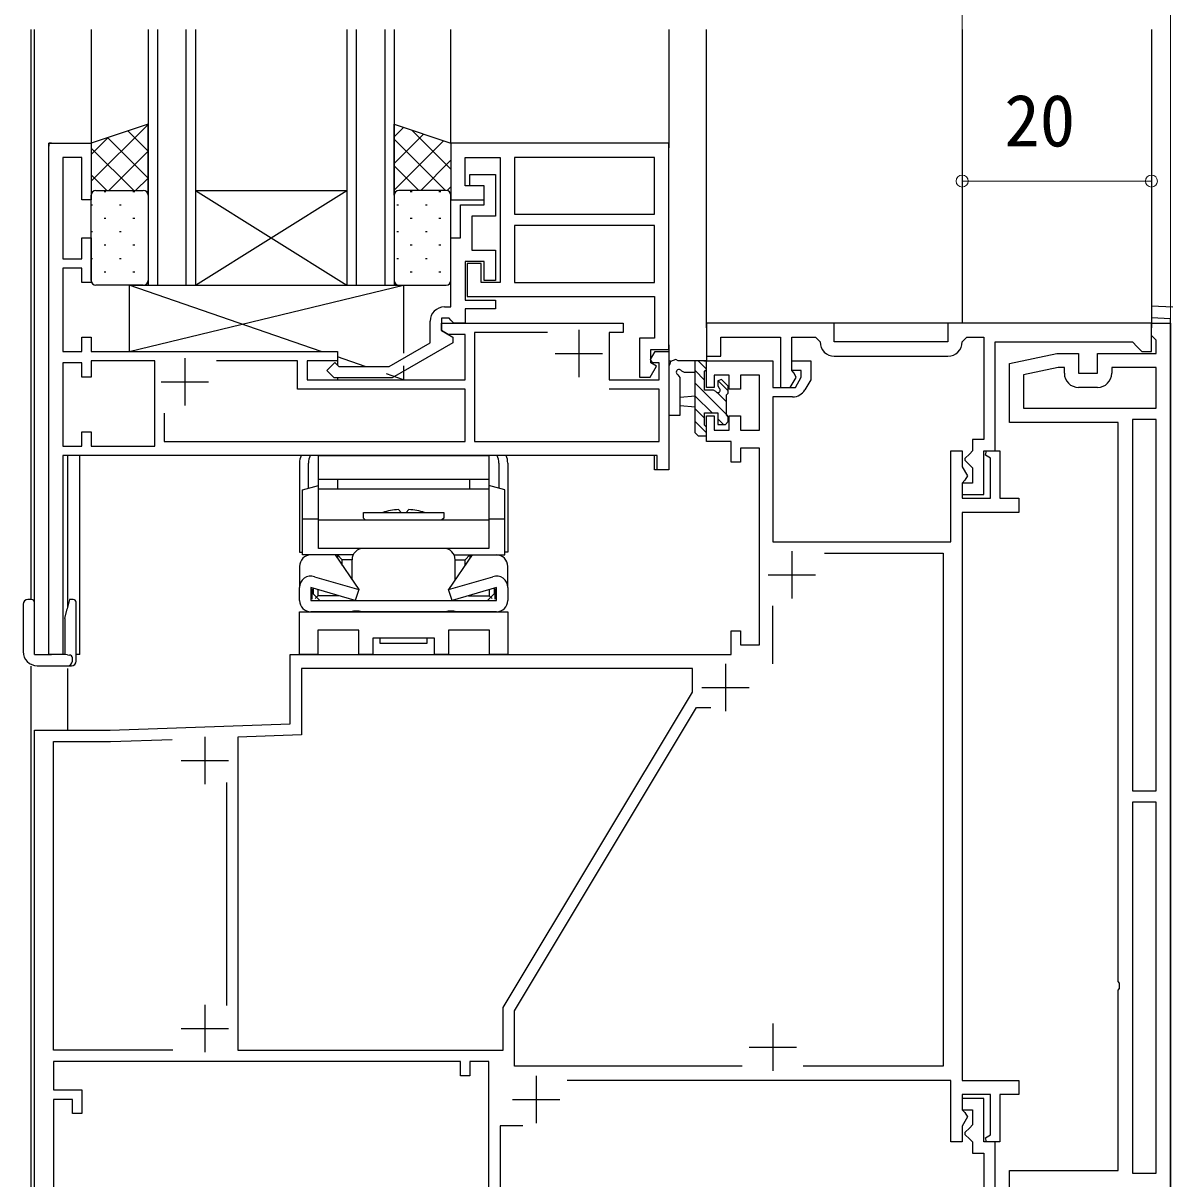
# Model space of a CAD drawing. Units: millimetres, scale not verified. Extents: x -437 to 438, y -681 to 679.
# Drawn here: x -301 to -179.5, y 290.1 to 412.2 of the extents above; entities that cross this region are included whole.
import ezdxf
from ezdxf.enums import TextEntityAlignment as Align

# ---------------------------------------------------------------- set-up
doc = ezdxf.new("R2010")
doc.units = ezdxf.units.MM
doc.header["$LTSCALE"] = 4
for name, color, linetype in [('0-2_YKK_11', 7, 'Continuous'), ('0-3_YKK_12', 2, 'Continuous'), ('0-4_YKK_13', 4, 'Continuous')]:
    doc.layers.add(name, color=color, linetype=linetype)
doc.layers.add('0-5_YKK_D', color=6, linetype='Continuous', lineweight=18)
doc.styles.add('ＭＳ ゴシック', font='')
doc.styles.get('ＭＳ ゴシック').set_extended_font_data('MS Gothic')

msp = doc.modelspace()

# ---------------------------------------------------------------- linework, layer by layer
at = {"layer": '0-2_YKK_11'}
for p, q in [((-242.302, 379.813), (-242.302, 374.813)), ((-244.802, 377.313), (-239.802, 377.313)), ((-283.902, 376.813), (-283.902, 371.813)), ((-215.302, 377.013), (-203.302, 377.013)), ((-286.402, 374.313), (-281.402, 374.313)), ((-187.502, 373.713), (-189.502, 373.713)), ((-219.802, 356.413), (-219.802, 351.413)), ((-222.302, 353.913), (-217.302, 353.913)), ((-221.802, 344.513), (-221.802, 350.641)), ((-226.802, 344.513), (-226.802, 339.513)), ((-229.302, 342.013), (-224.302, 342.013)), ((-281.802, 336.813), (-281.802, 331.813)), ((-284.302, 334.313), (-279.302, 334.313)), ((-279.502, 331.982), (-279.502, 308.413)), ((-281.802, 308.513), (-281.802, 303.513)), ((-221.802, 306.513), (-221.802, 301.513)), ((-284.302, 306.013), (-279.302, 306.013)), ((-224.302, 304.013), (-219.302, 304.013)), ((-246.802, 301.013), (-246.802, 296.013)), ((-249.302, 298.513), (-244.302, 298.513))]:
    msp.add_line(p, q, dxfattribs=at)
for points in [[(-234.002, 366.513), (-296.802, 366.513), (-296.802, 345.513), (-298.302, 345.513), (-298.302, 399.513), (-293.802, 399.513), (-293.802, 393.513), (-294.802, 393.513), (-294.802, 398.013), (-296.802, 398.013), (-296.802, 387.313), (-294.802, 387.313), (-294.802, 389.513), (-293.802, 389.513), (-293.802, 384.813), (-294.802, 384.813), (-294.802, 386.313), (-296.802, 386.313), (-296.802, 377.513), (-294.802, 377.513), (-294.802, 379.013), (-293.802, 379.013), (-293.802, 377.513), (-267.802, 377.513), (-267.802, 376.513), (-271.002, 376.513), (-271.002, 374.513), (-254.302, 374.513), (-254.302, 379.313), (-256.109, 379.313), (-256.802, 379.713), (-256.802, 380.513), (-237.602, 380.513), (-237.602, 379.513), (-239.102, 379.513), (-239.102, 374.513), (-233.802, 374.513), (-233.802, 376.313), (-234.529, 376.313), (-234.725, 376.654)], [(-256.502, 382.213), (-255.802, 382.213), (-255.802, 389.513), (-254.802, 389.513), (-254.802, 393.013), (-252.302, 393.013), (-252.302, 395.013), (-253.802, 395.013), (-253.802, 396.213), (-251.102, 396.213), (-251.102, 391.813), (-253.602, 391.813), (-253.602, 388.213), (-251.102, 388.213), (-251.102, 385.013), (-252.302, 385.013), (-252.302, 387.013), (-254.302, 387.013), (-254.302, 382.913), (-251.102, 382.913), (-251.102, 382.013), (-254.302, 382.013), (-254.302, 380.513), (-255.502, 380.513), (-255.802, 380.813), (-256.002, 381.013), (-256.802, 381.013), (-256.802, 379.713), (-255.602, 379.021), (-255.602, 378.421)], [(-255.602, 378.421), (-262.023, 374.713), (-268.151, 374.713), (-268.926, 375.489), (-268.078, 376.338), (-267.654, 375.913), (-262.345, 375.913), (-258.002, 378.421), (-258.002, 380.713)], [(-181.802, 380.513), (-203.302, 380.513), (-203.302, 378.513), (-215.302, 378.513), (-215.302, 380.513), (-228.802, 380.513), (-228.802, 377.013), (-227.302, 377.013), (-227.302, 379.013), (-221.002, 379.013), (-221.002, 373.713), (-219.951, 373.713), (-219.342, 374.768), (-219.552, 375.213), (-219.802, 375.509), (-219.802, 379.013), (-217.302, 379.013), (-216.802, 378.513)], [(-201.802, 378.513), (-201.302, 379.013), (-199.502, 379.013), (-199.502, 368.213), (-200.702, 368.213), (-200.702, 367.013), (-201.002, 366.713), (-201.502, 366.213), (-201.502, 366.013), (-201.002, 365.513), (-200.702, 365.213), (-200.702, 363.613), (-201.802, 363.613), (-201.802, 362.413), (-199.502, 362.413), (-199.502, 367.013), (-198.302, 367.013), (-198.302, 378.513), (-183.802, 378.513), (-183.302, 378.013), (-182.802, 377.513), (-181.802, 377.513), (-181.802, 380.513)], [(-196.802, 284.776), (-196.802, 291.013), (-185.302, 291.013), (-185.302, 310.055), (-185.182, 310.238), (-185.182, 310.788), (-185.302, 310.972), (-185.302, 370.013), (-196.802, 370.013), (-196.802, 376.251), (-191.802, 377.313), (-189.502, 377.313), (-189.502, 375.213), (-187.502, 375.213), (-187.502, 377.313), (-181.302, 377.313), (-181.302, 378.713), (-181.602, 379.013), (-181.802, 379.213), (-181.802, 380.513), (-179.802, 380.513), (-179.802, 280.513)], [(-245.588, 379.513), (-253.302, 379.513), (-253.302, 368.013), (-233.802, 368.013), (-233.802, 373.513), (-239.102, 373.513)], [(-234.725, 376.654), (-234.229, 377.513), (-232.802, 377.513), (-232.802, 365.013), (-234.002, 365.013), (-234.002, 366.513)], [(-286.102, 370.977), (-286.102, 368.013), (-254.302, 368.013), (-254.302, 373.513), (-272.002, 373.513), (-272.002, 376.513), (-280.566, 376.513)], [(-228.002, 375.013), (-228.002, 373.713), (-228.802, 373.713), (-228.802, 376.513), (-221.802, 376.513), (-221.802, 373.713), (-219.419, 373.713), (-218.802, 374.781), (-218.802, 375.513), (-219.802, 375.513), (-219.802, 376.513), (-217.802, 376.513), (-217.802, 374.513), (-218.408, 373.463)], [(-299.802, 265.513), (-299.802, 337.513), (-291.802, 337.513), (-272.802, 338.177), (-272.802, 345.513), (-226.202, 345.513), (-226.202, 348.013), (-225.202, 348.013), (-225.202, 346.513), (-223.202, 346.513), (-223.202, 367.313), (-225.202, 367.313), (-225.202, 365.813), (-226.202, 365.813), (-226.202, 368.013), (-228.802, 368.013), (-228.802, 370.713), (-228.002, 370.713), (-228.002, 369.213), (-226.402, 369.213), (-226.402, 370.713), (-225.202, 370.713), (-225.202, 369.213), (-223.202, 369.213), (-223.202, 375.013), (-225.202, 375.013), (-225.202, 373.513), (-226.402, 373.513), (-226.402, 375.013), (-228.002, 375.013)], [(-195.302, 371.513), (-181.302, 371.513), (-181.302, 375.813), (-186.002, 375.813), (-186.002, 375.213)], [(-191.002, 375.213), (-191.002, 375.813), (-191.644, 375.813), (-195.302, 375.036), (-195.302, 371.513)], [(-219.707, 372.713), (-221.802, 372.713), (-221.802, 357.413), (-203.002, 357.413), (-203.002, 367.013), (-201.802, 367.013), (-201.802, 365.333), (-201.242, 364.363), (-201.502, 363.913), (-201.802, 363.613), (-201.802, 362.013), (-198.802, 362.013), (-198.802, 366.252), (-199.342, 366.563), (-199.222, 367.013), (-197.802, 367.013), (-197.802, 362.013), (-195.802, 362.013), (-195.802, 360.513), (-201.802, 360.513), (-201.802, 300.513), (-195.802, 300.513), (-195.802, 299.013), (-197.802, 299.013), (-197.802, 294.013), (-199.222, 294.013), (-199.342, 294.463), (-198.802, 294.775), (-198.802, 299.013), (-201.802, 299.013), (-201.802, 297.413), (-201.502, 297.113), (-201.242, 296.663), (-201.802, 295.694), (-201.802, 294.013), (-203.002, 294.013), (-203.002, 300.513), (-243.53, 300.513)], [(-216.355, 356.213), (-203.802, 356.213), (-203.802, 302.013), (-218.577, 302.013)], [(-225.027, 302.013), (-249.102, 302.013), (-249.102, 307.881), (-229.863, 339.913), (-228.352, 339.913)], [(-285.201, 303.713), (-297.802, 303.713), (-297.802, 336.313), (-291.781, 336.313), (-285.257, 336.541)], [(-251.802, 281.713), (-251.802, 302.513), (-253.802, 302.513), (-253.802, 301.013), (-254.802, 301.013), (-254.802, 302.513), (-297.802, 302.513), (-297.802, 299.513), (-294.802, 299.513), (-294.802, 297.013), (-295.802, 297.013), (-295.802, 298.513), (-297.802, 298.513), (-297.802, 277.713)], [(-198.302, 282.513), (-198.302, 294.013), (-199.502, 294.013), (-199.502, 298.613), (-201.802, 298.613), (-201.802, 297.413), (-200.702, 297.413), (-200.702, 295.813), (-201.002, 295.513), (-201.502, 295.013), (-201.502, 294.813), (-201.002, 294.313), (-200.702, 294.013), (-200.702, 292.813), (-199.502, 292.813), (-199.502, 285.513)], [(-248.199, 295.713), (-250.602, 295.713), (-250.602, 268.813)]]:
    msp.add_lwpolyline(points, dxfattribs=at)
for points in [[(-232.802, 399.513), (-255.802, 399.513), (-255.802, 393.513), (-252.302, 393.513), (-252.302, 395.013), (-254.302, 395.013), (-254.302, 398.013), (-250.602, 398.013), (-250.602, 384.813), (-252.602, 384.813), (-252.602, 386.813), (-254.102, 386.813), (-254.102, 383.313), (-234.302, 383.313), (-234.302, 378.913), (-235.902, 378.913), (-235.902, 374.813), (-234.755, 374.813), (-234.092, 375.961), (-234.702, 376.313), (-234.702, 377.713), (-232.802, 377.713)], [(-234.302, 398.013), (-249.102, 398.013), (-249.102, 392.013), (-234.302, 392.013)], [(-234.302, 390.813), (-249.102, 390.813), (-249.102, 384.813), (-234.302, 384.813)], [(-287.102, 367.513), (-287.102, 376.513), (-293.802, 376.513), (-293.802, 374.813), (-294.802, 374.813), (-294.802, 376.313), (-296.802, 376.313), (-296.802, 367.513), (-294.802, 367.513), (-294.802, 369.013), (-293.802, 369.013), (-293.802, 367.513)], [(-183.802, 370.313), (-183.802, 331.113), (-181.302, 331.113), (-181.302, 370.313)], [(-230.302, 344.013), (-271.602, 344.013), (-271.602, 337.018), (-278.302, 336.784), (-278.302, 303.713), (-250.302, 303.713), (-250.302, 308.213), (-230.302, 341.513)], [(-183.802, 329.913), (-183.802, 290.713), (-181.302, 290.713), (-181.302, 329.913)]]:
    msp.add_lwpolyline(points, close=True, dxfattribs=at)
for centre, start, end in [((-256.502, 380.713), 90.00001, 179.99999), ((-215.302, 378.513), 180.00002, 270), ((-203.302, 378.513), 270, 0), ((-189.502, 375.213), 180.00001, 269.99999), ((-187.502, 375.213), 270.00001, 359.99999), ((-219.707, 374.213), 269.99999, 330.00001)]:
    msp.add_arc(centre, 1.5, start, end, dxfattribs=at)
at = {"layer": '0-3_YKK_12'}
for p, q in [((-300.202, 411.513), (-300.202, 351.353)), ((-299.802, 345.513), (-299.802, 411.513)), ((-293.802, 411.513), (-293.802, 399.513)), ((-287.802, 411.513), (-287.802, 384.513)), ((-286.802, 411.513), (-286.802, 384.513)), ((-283.802, 411.513), (-283.802, 384.513)), ((-282.802, 411.513), (-282.802, 384.513)), ((-266.802, 411.513), (-266.802, 384.513)), ((-265.802, 411.513), (-265.802, 384.513)), ((-262.802, 411.513), (-262.802, 384.513)), ((-261.802, 411.513), (-261.802, 384.513)), ((-255.802, 399.513), (-255.802, 411.513)), ((-232.802, 411.513), (-232.802, 399.013)), ((-228.802, 380.013), (-228.802, 411.513)), ((-201.802, 411.513), (-201.802, 380.513)), ((-294.302, 399.513), (-293.802, 399.513)), ((-282.802, 394.513), (-266.802, 394.513)), ((-282.802, 394.513), (-266.802, 384.513)), ((-282.802, 384.513), (-266.802, 394.513)), ((-287.802, 384.513), (-261.802, 384.513)), ((-228.302, 380.513), (-228.802, 380.513)), ((-202.802, 380.513), (-215.802, 380.513)), ((-228.802, 378.513), (-228.802, 376.513)), ((-232.802, 378.213), (-232.802, 377.213)), ((-232.802, 376.513), (-232.602, 376.513)), ((-229.102, 376.513), (-228.802, 376.513)), ((-296.302, 366.513), (-296.302, 350.513)), ((-295.002, 345.513), (-295.002, 366.513)), ((-234.302, 365.013), (-234.302, 366.513)), ((-270.852, 363.088), (-270.852, 365.713)), ((-250.752, 365.713), (-250.752, 363.088)), ((-269.802, 364.013), (-251.802, 364.013)), ((-267.802, 364.013), (-267.802, 363.013)), ((-253.802, 363.013), (-253.802, 364.013)), ((-233.702, 365.013), (-234.302, 365.013)), ((-261.352, 360.813), (-261.052, 360.513)), ((-260.552, 360.513), (-260.252, 360.813)), ((-269.802, 359.813), (-271.502, 359.813)), ((-269.802, 359.713), (-251.802, 359.713)), ((-250.102, 359.813), (-251.802, 359.813)), ((-268.052, 356.013), (-265.552, 352.353)), ((-253.552, 356.013), (-256.052, 352.353)), ((-271.802, 354.813), (-271.802, 352.584)), ((-249.802, 352.584), (-249.802, 354.813)), ((-271.802, 351.213), (-271.802, 352.584)), ((-270.452, 351.356), (-270.452, 352.429)), ((-267.654, 351.713), (-269.852, 351.713)), ((-253.951, 351.713), (-251.752, 351.713)), ((-251.152, 352.429), (-251.152, 351.356)), ((-249.802, 352.584), (-249.802, 351.213)), ((-266.252, 351.213), (-266.252, 351.307)), ((-255.352, 351.213), (-255.352, 351.307)), ((-266.401, 350.013), (-270.602, 350.013)), ((-256.401, 350.013), (-265.203, 350.013)), ((-251.002, 350.013), (-255.203, 350.013)), ((-299.802, 345.513), (-298.002, 345.513)), ((-296.602, 345.513), (-297.102, 345.513)), ((-295.002, 345.513), (-295.402, 345.513)), ((-300.202, 344.274), (-300.202, 226.013)), ((-296.302, 344.026), (-296.302, 337.513))]:
    msp.add_line(p, q, dxfattribs=at)
for points in [[(-181.802, 411.513), (-181.802, 380.513), (-182.302, 380.513)], [(-298.002, 399.513), (-298.302, 399.513), (-298.302, 399.213)], [(-269.802, 363.013), (-269.802, 366.513), (-251.802, 366.513), (-251.802, 363.013)], [(-271.802, 365.713), (-271.802, 356.313), (-271.502, 356.313)], [(-249.802, 365.713), (-249.802, 356.313), (-250.102, 356.313)], [(-232.802, 365.313), (-232.802, 365.013), (-233.102, 365.013)], [(-266.143, 356.013), (-271.502, 356.013), (-271.502, 362.913), (-269.802, 363.369)], [(-255.461, 356.013), (-250.102, 356.013), (-250.102, 362.913), (-251.802, 363.369)], [(-264.852, 359.713), (-265.052, 359.913), (-265.052, 360.513), (-256.552, 360.513), (-256.552, 359.913), (-256.752, 359.713)], [(-267.302, 354.915), (-267.302, 355.513), (-267.802, 356.013), (-267.802, 355.647)], [(-266.252, 353.378), (-266.252, 355.513), (-267.302, 355.513)], [(-255.352, 353.378), (-255.352, 355.513), (-254.302, 355.513)], [(-254.302, 354.915), (-254.302, 355.513), (-253.802, 356.013), (-253.802, 355.647)], [(-270.226, 353.723), (-265.552, 352.353), (-265.928, 351.213), (-270.602, 352.568), (-270.602, 351.213), (-251.002, 351.213), (-251.002, 352.568), (-255.676, 351.213), (-256.052, 352.353), (-251.378, 353.723)], [(-270.352, 352.465), (-270.352, 351.913), (-269.652, 351.213)], [(-269.852, 352.336), (-269.852, 351.713), (-270.147, 351.418)], [(-251.252, 352.465), (-251.252, 351.913), (-251.952, 351.213)], [(-251.752, 352.351), (-251.752, 351.713), (-251.457, 351.418)]]:
    msp.add_lwpolyline(points, dxfattribs=at)
for points in [[(-269.802, 363.013), (-251.802, 363.013), (-251.802, 356.713), (-269.802, 356.713)], [(-271.802, 350.013), (-249.802, 350.013), (-249.802, 345.513), (-251.732, 345.513), (-251.732, 348.083), (-256.052, 348.083), (-256.052, 345.513), (-257.552, 345.513), (-257.552, 347.213), (-264.052, 347.213), (-264.052, 345.513), (-265.552, 345.513), (-265.552, 348.083), (-269.872, 348.083), (-269.872, 345.513), (-271.802, 345.513)], [(-258.302, 347.213), (-263.302, 347.213), (-263.302, 346.713), (-258.302, 346.713)]]:
    msp.add_lwpolyline(points, close=True, dxfattribs=at)
for centre, radius, start, end in [((-269.802, 365.713), 2, 156.42183, 180.00002), ((-268.852, 365.713), 2, 156.42183, 180.00002), ((-252.752, 365.713), 2, 0, 23.57819), ((-251.802, 365.713), 2, 0, 23.57819), ((-260.802, 353.011), 7.823, 94.03607, 106.44467), ((-260.802, 353.011), 7.823, 73.55535, 85.96395), ((-265.052, 355.513), 1.2, 89.99998, 180.00002), ((-256.552, 355.513), 1.2, 0, 89.99998), ((-270.602, 354.813), 1.2, 89.99998, 180.00002), ((-251.002, 354.813), 1.2, 0, 89.99998), ((-270.602, 352.584), 1.2, 71.7432, 180.00002), ((-251.002, 352.584), 1.2, 0, 108.25682), ((-270.602, 351.213), 1.2, 180.00002, 270), ((-251.002, 351.213), 1.2, 270, 0), ((-265.802, 347.483), 2.6, 76.67464, 103.32538), ((-255.802, 347.483), 2.6, 76.67464, 103.32538)]:
    msp.add_arc(centre, radius, start, end, dxfattribs=at)
at = {"layer": '0-4_YKK_13'}
for p, q in [((-293.802, 395.484), (-287.802, 401.484)), ((-287.802, 398.656), (-289.946, 400.799)), ((-287.802, 401.484), (-287.824, 401.506)), ((-261.802, 400.2), (-260.817, 401.185)), ((-261.802, 397.371), (-258.696, 400.478)), ((-255.802, 396.768), (-259.92, 400.886)), ((-293.802, 398.312), (-292.001, 400.114)), ((-293.802, 399.513), (-293.802, 394.013)), ((-287.802, 395.827), (-292.067, 400.092)), ((-256.376, 394.513), (-261.802, 399.94)), ((-261.802, 394.543), (-256.574, 399.771)), ((-255.802, 399.513), (-255.802, 394.013)), ((-289.317, 394.513), (-293.802, 398.999)), ((-291.944, 394.513), (-287.802, 398.656)), ((-259.204, 394.513), (-261.802, 397.111)), ((-259.003, 394.513), (-255.802, 397.714)), ((-292.145, 394.513), (-293.802, 396.17)), ((-289.116, 394.513), (-287.802, 395.827)), ((-293.302, 394.513), (-288.302, 394.513)), ((-292.447, 394.418), (-292.247, 394.418)), ((-289.417, 394.418), (-289.217, 394.418)), ((-256.302, 394.513), (-261.302, 394.513)), ((-260.117, 394.418), (-259.917, 394.418)), ((-257.087, 394.418), (-256.887, 394.418)), ((-256.188, 394.5), (-255.802, 394.886)), ((-293.802, 385.013), (-293.802, 394.013)), ((-287.802, 394.013), (-287.802, 385.013)), ((-261.752, 394.232), (-261.802, 394.283)), ((-261.802, 394.013), (-261.802, 385.013)), ((-255.802, 385.013), (-255.802, 394.013)), ((-293.802, 393.003), (-293.662, 393.003)), ((-290.832, 393.003), (-290.632, 393.003)), ((-261.532, 393.003), (-261.332, 393.003)), ((-258.502, 393.003), (-258.302, 393.003)), ((-292.447, 391.588), (-292.247, 391.588)), ((-289.417, 391.588), (-289.217, 391.588)), ((-260.117, 391.588), (-259.917, 391.588)), ((-257.087, 391.588), (-256.887, 391.588)), ((-293.802, 390.173), (-293.662, 390.173)), ((-290.832, 390.173), (-290.632, 390.173)), ((-261.532, 390.173), (-261.332, 390.173)), ((-258.502, 390.173), (-258.302, 390.173)), ((-292.447, 388.758), (-292.247, 388.758)), ((-289.417, 388.758), (-289.217, 388.758)), ((-260.117, 388.758), (-259.917, 388.758)), ((-257.087, 388.758), (-256.887, 388.758)), ((-293.802, 387.343), (-293.662, 387.343)), ((-290.832, 387.343), (-290.632, 387.343)), ((-261.532, 387.343), (-261.332, 387.343)), ((-258.502, 387.343), (-258.302, 387.343)), ((-292.447, 385.928), (-292.247, 385.928)), ((-289.417, 385.928), (-289.217, 385.928)), ((-260.117, 385.928), (-259.917, 385.928)), ((-257.087, 385.928), (-256.887, 385.928)), ((-288.302, 384.513), (-293.302, 384.513)), ((-289.802, 384.513), (-289.802, 377.513)), ((-289.802, 384.513), (-260.802, 384.513)), ((-269.502, 377.513), (-289.802, 384.513)), ((-261.302, 384.513), (-256.302, 384.513)), ((-181.802, 382.313), (-181.802, 381.111)), ((-179.536, 382.175), (-181.802, 382.313)), ((-181.802, 381.111), (-179.802, 380.989)), ((-181.802, 381.111), (-181.802, 380.013)), ((-179.802, 280.038), (-179.802, 380.989)), ((-264.862, 375.913), (-267.802, 376.927)), ((-230.002, 368.913), (-230.002, 376.513)), ((-228.802, 375.644), (-229.671, 376.513)), ((-260.802, 375.996), (-260.802, 374.513)), ((-229.002, 374.497), (-230.002, 375.497)), ((-229.002, 373.413), (-229.002, 375.413)), ((-226.702, 370.85), (-230.002, 374.15)), ((-226.502, 373.344), (-227.546, 374.388)), ((-228.213, 371.013), (-230.002, 372.803)), ((-226.702, 372.197), (-227.681, 373.176)), ((-226.702, 372.913), (-226.502, 373.113)), ((-229.002, 370.456), (-230.002, 371.456)), ((-228.802, 368.909), (-230.002, 370.109)), ((-227.013, 369.813), (-227.602, 370.403)), ((-226.802, 369.813), (-226.502, 370.113)), ((-226.506, 370.654), (-226.661, 370.809)), ((-301.002, 350.813), (-301.002, 345.813)), ((-300.102, 351.313), (-300.502, 351.313)), ((-295.402, 350.313), (-295.402, 351.013)), ((-296.602, 349.313), (-296.352, 350.313)), ((-296.602, 349.313), (-296.602, 345.458)), ((-295.402, 344.813), (-295.402, 350.313)), ((-296.297, 345.452), (-299.802, 345.513)), ((-299.502, 344.313), (-296.302, 344.313)), ((-296.302, 344.313), (-295.902, 344.313)), ((-296.297, 345.452), (-296.097, 345.449)), ((-295.802, 344.813), (-295.802, 345.149))]:
    msp.add_line(p, q, dxfattribs=at)
for points in [[(-287.802, 394.013), (-287.802, 401.513), (-293.802, 399.513)], [(-261.802, 394.013), (-261.802, 401.513), (-255.802, 399.513)], [(-289.802, 377.513), (-260.802, 384.513), (-260.802, 377.32)], [(-289.802, 377.513), (-267.802, 377.513), (-267.802, 376.062)], [(-229.002, 375.413), (-228.802, 375.613), (-228.802, 376.513), (-231.783, 376.513), (-232.042, 376.663), (-232.597, 376.459), (-232.697, 376.176), (-232.802, 375.948), (-232.802, 370.786), (-231.602, 370.785), (-231.599, 374.747), (-231.801, 375.03)], [(-267.802, 374.713), (-267.802, 374.513), (-260.802, 374.513), (-262.63, 375.144)], [(-231.442, 375.463), (-231.183, 375.313), (-230.002, 375.313)], [(-226.502, 373.113), (-226.502, 373.838), (-227.232, 374.567), (-227.602, 374.414), (-227.602, 373.874), (-227.466, 373.623)], [(-230.002, 371.613), (-231.602, 371.756), (-231.602, 372.671), (-230.002, 372.813)], [(-227.812, 373.277), (-228.063, 373.413), (-229.002, 373.413)], [(-226.502, 370.113), (-226.502, 370.613), (-226.702, 370.813), (-226.702, 372.913)], [(-230.002, 368.913), (-229.702, 368.613), (-228.802, 368.613), (-228.802, 369.513), (-229.002, 369.713), (-229.002, 371.013), (-227.602, 371.013), (-227.602, 369.813), (-226.802, 369.813)], [(-299.802, 345.513), (-299.802, 350.813), (-299.802, 351.013)], [(-295.702, 351.313), (-296.102, 351.313), (-296.352, 350.313)]]:
    msp.add_lwpolyline(points, dxfattribs=at)
for centre, radius, start, end in [((-293.302, 394.013), 0.5, 90, 180), ((-288.302, 394.013), 0.5, 0, 90), ((-261.302, 394.013), 0.5, 90, 180), ((-256.302, 394.013), 0.5, 0, 90), ((-293.302, 385.013), 0.5, 180, 270), ((-288.302, 385.013), 0.5, 270, 0), ((-261.302, 385.013), 0.5, 180, 270), ((-256.302, 385.013), 0.5, 270, 0), ((-231.702, 375.313), 0.3, 30.00001, 250.81027), ((-227.602, 373.413), 0.25, 213.05573, 56.94427), ((-300.502, 350.813), 0.5, 90, 180), ((-300.102, 351.013), 0.3, 0, 90), ((-295.702, 351.013), 0.3, 0, 90), ((-299.502, 345.813), 1.5, 180, 270), ((-296.302, 344.813), 0.5, 270, 0), ((-296.102, 345.149), 0.3, 0, 89), ((-295.902, 344.813), 0.5, 270, 0)]:
    msp.add_arc(centre, radius, start, end, dxfattribs=at)
at = {"layer": '0-5_YKK_D'}
for p, q in [((-201.802, 407.594), (-201.802, 414.513)), ((-201.802, 398.722), (-201.802, 414.513)), ((-179.802, 376.712), (-179.802, 414.513)), ((-201.802, 405.594), (-201.802, 394.513)), ((-181.802, 405.594), (-181.802, 394.513)), ((-181.802, 395.513), (-201.802, 395.513))]:
    msp.add_line(p, q, dxfattribs=at)
for centre in [(-201.802, 395.513), (-181.802, 395.513)]:
    msp.add_circle(centre, 0.637, dxfattribs=at)

# ---------------------------------------------------------------- texts
at = {"layer": '0-5_YKK_D', "style": 'ＭＳ ゴシック'}
msp.add_text('20', height=5.499, dxfattribs=at).set_placement((-197.342, 397.513), align=Align.BOTTOM_LEFT)

doc.saveas('drawing.dxf')
